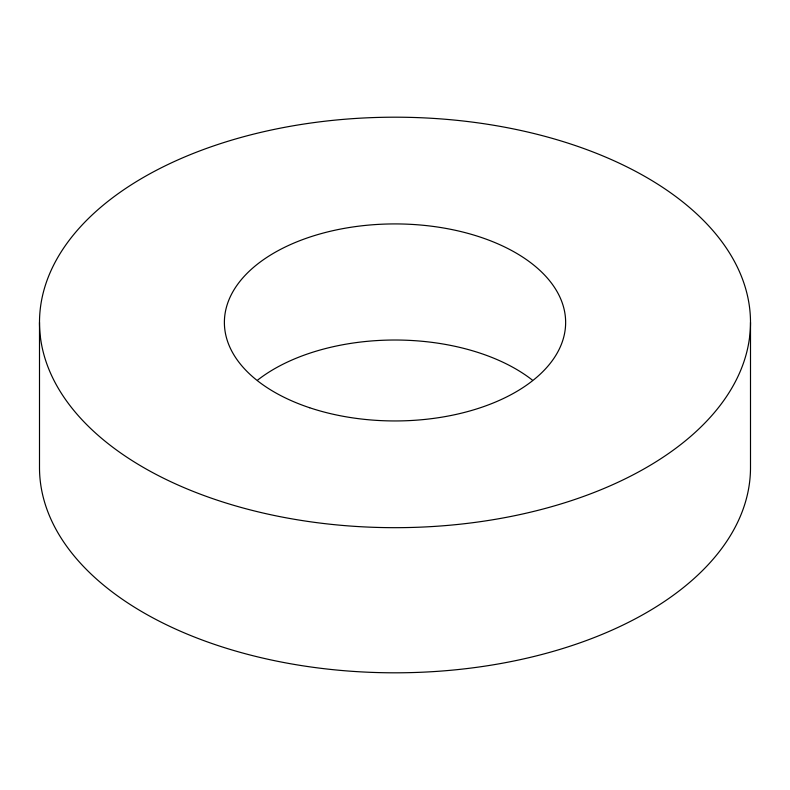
<?xml version="1.0" encoding="UTF-8"?>
<svg xmlns="http://www.w3.org/2000/svg" width="790" height="790" viewBox="0 0 790 790"><rect width="100%" height="100%" fill="white"/><g stroke="black" fill="none" stroke-linecap="round" stroke-linejoin="round"><path stroke-width="1.19" d="M750.5 322.429A355.5 205.242 0 0 1 217.25 500.179A355.5 205.242 0 0 1 217.25 144.689A355.5 205.242 0 0 1 750.5 322.429L750.5 467.571A355.5 205.242 0 0 1 395 672.813A355.5 205.242 0 0 1 39.5 467.571L39.5 322.429M257.688 380.049A170.64 98.523 0 0 1 532.312 380.049M309.68 407.749A170.64 98.523 0 0 0 565.64 322.429A170.64 98.523 0 0 0 309.68 237.119A170.64 98.523 0 0 0 309.68 407.749"/></g></svg>
